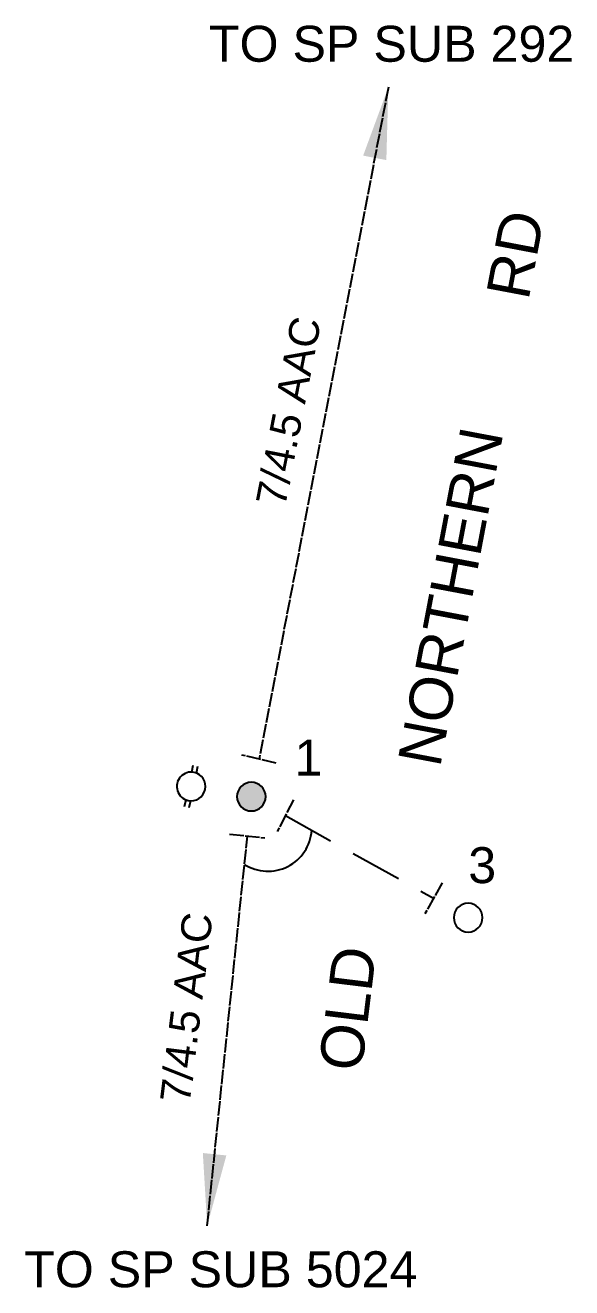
# Model space of a CAD drawing. Header units: metres. Extents: x 315515 to 317824, y 6273486 to 6276226.
# Drawn here: x 316492.2 to 316530.2, y 6273486.5 to 6273574.3 of the extents above; entities that cross this region are included whole.
import ezdxf
from ezdxf.enums import TextEntityAlignment as Align

# ---------------------------------------------------------------- set-up
doc = ezdxf.new("R2010")
doc.units = ezdxf.units.M
doc.linetypes.add('Cable Exist OH', pattern=[1, 1, 0])
doc.linetypes.add('Cable New OH', pattern=[6, 4, -2])
doc.layers.get('0').update_dxf_attribs({"color": 6})
for name, color, linetype in [('_User Miscellaneous1', 7, 'Continuous'), ('Equip_SP_LV_EXT', 7, 'Continuous'), ('SupportsOH_SP_TR_HV_LV_SL_EXT', 7, 'Continuous'), ('SupportsOH_SP_TR_HV_LV_SL_NEW', 7, 'Continuous')]:
    doc.layers.add(name, color=color, linetype=linetype)
doc.styles.add('ARIAL', font='arial.ttf', dxfattribs={"height": 2})
doc.styles.add('POLE_LABEL', font='arial.ttf')
doc.styles.get("Standard").update_dxf_attribs({"font": 'arial.ttf'})
doc.dimstyles.new('GISCAD Dim Style', dxfattribs={"dimtxt": 2.5, "dimasz": 3, "dimexe": 1.25, "dimexo": 0.625, "dimtad": 1, "dimtoh": 1, "dimdec": 1, "dimtxsty": 'ARIAL', "dimcen": 2.5, "dimadec": 0, "dimazin": 0, "dimtfac": 1, "dimtdec": 1, "dimtmove": 0, "dimatfit": 3, "dimfxl": 1.25, "dimarcsym": 0})

# ---------------------------------------------------------------- blocks, each defined once
blk = doc.blocks.new('*U37')
for p, q in [((-0.561, 11.03), (-0.578, 11.527)), ((-0.229, 11.042), (-0.247, 11.539)), ((-0.49, 9.067), (-0.473, 8.569)), ((-0.159, 9.079), (-0.141, 8.581))]:
    blk.add_line(p, q)
blk.add_lwpolyline([(-0.324, 9.059, 1), (-0.395, 11.05, 1)], format="xyb", close=True)
at = {"flags": 9}
for tag, p in [('ACTUAL_STATUS', (0, 0)), ('OPERATING_VOLTAGE', (0, -0.6)), ('ORIENTATION', (0, -0.8)), ('CONSTRUCTED_VOLTAGE', (0, -0.2)), ('NO_PHASES', (0, -0.4)), ('OWNED_BY', (0, -1)), ('STATE', (0, -1.2)), ('SWITCH_TYPE', (0, -1.4)), ('USAGE', (0, -1.6)), ('LEGEND', (0, -1.8)), ('NOTES', (0, -2))]:
    blk.add_attdef(tag, text='', height=0.2, dxfattribs=at).set_placement(p, align=Align.MIDDLE_LEFT)
at = {"flags": 1}
blk.add_attdef('Z', (0, 0), '', height=0.2, dxfattribs=at)
blk = doc.blocks.new('POLE_EXT')
blk.add_hatch(color=256).paths.add_polyline_path([(-1, 0, 1), (1, 0, 1)])
blk.add_lwpolyline([(-1, 0, 1), (1, 0, 1)], format="xyb", close=True)
for tag, height, flags, p in [('pNumber', 2.5, 8, (-17.84, 2.067)), ('OWNED_BY', 0.2, 9, (1.355, -0.4)), ('SPECIAL_USE', 0.2, 9, (1.355, -0.8)), ('PARENT', 0.2, 9, (1.355, -0.6)), ('cLV', 0.2, 9, (1.355, -1.4)), ('STATE', 0.2, 9, (1.355, -1)), ('hDepth', 0.2, 9, (1.355, -1.6)), ('hDia', 0.2, 9, (1.355, -1.8)), ('USAGE', 0.2, 9, (1.355, -1.2)), ('cHV', 0.2, 9, (1.355, -2)), ('LBRACKET', 0.2, 9, (1.355, -2.2)), ('LExisting', 0.2, 9, (1.355, -2.4)), ('LANTNUMBER', 0.2, 9, (1.355, -2.6)), ('cLinedev', 0.2, 9, (1.355, -3.4)), ('LOther', 0.2, 9, (1.355, -2.8)), ('LRemove', 0.2, 9, (1.355, -3)), ('LEGEND', 0.2, 9, (1.355, -3.2)), ('LOCATION', 0.2, 9, (1.355, -3.6)), ('pExisting', 0.2, 9, (1.355, -3.8)), ('pFooting', 0.2, 9, (1.355, -4.4)), ('PFNUMBER', 0.2, 9, (1.355, -4)), ('NEWPFNUMBER', 0.2, 9, (1.355, -4.2)), ('pNew', 0.2, 9, (1.355, -4.6)), ('pRelocate', 0.2, 9, (1.355, -5)), ('pRemove', 0.2, 9, (1.355, -5.2)), ('cspan', 0.2, 9, (1.355, -6)), ('STREETNAME', 0.2, 9, (1.355, -6.2)), ('pReplace', 0.2, 9, (1.355, -5.4)), ('pStay', 0.2, 9, (1.355, -5.6)), ('pType', 0.2, 9, (1.355, -5.8)), ('SUBURB', 0.2, 9, (1.355, -6.4)), ('OPERATED_BY', 0.2, 9, (1.355, -7.014)), ('NOTES', 0.2, 9, (1.355, -6.6)), ('MAINTAINED_BY', 0.2, 9, (1.355, -6.814))]:
    blk.add_attdef(tag, text='', height=height, dxfattribs=dict(flags=flags)).set_placement(p, align=Align.MIDDLE_LEFT)
at = {"style": 'POLE_LABEL'}
for tag, height, flags, p in [('ASSET_NUM', 2.5, 8, (2, 2)), ('STRUCTURE_PLANT_NUMBER', 0.2, 9, (1.355, 0.028)), ('STREET_CODE', 0.2, 9, (1.355, -0.2))]:
    blk.add_attdef(tag, text='', height=height, dxfattribs=dict(at, flags=flags)).set_placement(p, align=Align.MIDDLE_LEFT)
at = {"flags": 1}
blk.add_attdef('Z', (1.355, -7.328), '', height=0.2, dxfattribs=at)
blk = doc.blocks.new('POLE_NEW')
for tag, height, flags, p in [('pNumber', 2.5, 8, (-17.84, 2.067)), ('hDepth', 0.2, 9, (1.145, -1.6)), ('hDia', 0.2, 9, (1.145, -1.8)), ('cHV', 0.2, 9, (1.145, -2)), ('LBRACKET', 0.2, 9, (1.145, -2.2)), ('LExisting', 0.2, 9, (1.145, -2.4)), ('LANTNUMBER', 0.2, 9, (1.145, -2.6)), ('cLinedev', 0.2, 9, (1.145, -3.4)), ('pExisting', 0.2, 9, (1.145, -3.6)), ('LOther', 0.2, 9, (1.145, -2.8)), ('LRemove', 0.2, 9, (1.145, -3)), ('LEGEND', 0.2, 9, (1.145, -3.2)), ('pFooting', 0.2, 9, (1.145, -4.2)), ('pNew', 0.2, 9, (1.145, -4.4)), ('PFNUMBER', 0.2, 9, (1.145, -3.8)), ('NEWPFNUMBER', 0.2, 9, (1.145, -4)), ('pRelocate', 0.2, 9, (1.145, -4.8)), ('pRemove', 0.2, 9, (1.145, -5)), ('pReplace', 0.2, 9, (1.145, -5.2)), ('cspan', 0.2, 9, (1.145, -5.8)), ('SUBURB', 0.2, 9, (1.145, -6)), ('STREETNAME', 0.2, 9, (1.145, -6.2)), ('pStay', 0.2, 9, (1.145, -5.4)), ('pType', 0.2, 9, (1.145, -5.6)), ('OPERATED_BY', 0.2, 9, (1.145, -6.887)), ('LOCATION', 0.2, 9, (1.145, -6.4)), ('NOTES', 0.2, 9, (1.145, -6.6)), ('MAINTAINED_BY', 0.2, 9, (1.145, -7.22))]:
    blk.add_attdef(tag, text='', height=height, dxfattribs=dict(flags=flags)).set_placement(p, align=Align.MIDDLE_LEFT)
at = {"style": 'POLE_LABEL', "flags": 8}
blk.add_attdef('ASSET_NUM', text='', height=2.5, dxfattribs=at).set_placement((2, 2), align=Align.MIDDLE_LEFT)
at = {"flags": 1}
blk.add_attdef('Z', (1.145, -7.594), '', height=0.2, dxfattribs=at)
blk.add_wipeout([(0.068, 0.998), (-0.058, 0.998), (-0.182, 0.983), (-0.304, 0.953), (-0.421, 0.907), (-0.532, 0.847), (-0.634, 0.774), (-0.725, 0.688), (-0.806, 0.592), (-0.874, 0.486), (-0.928, 0.373), (-0.967, 0.254), (-0.991, 0.13), (-1, 0.005), (-0.993, -0.12), (-0.97, -0.244), (-0.932, -0.363), (-0.879, -0.477), (-0.812, -0.584), (-0.732, -0.681), (-0.641, -0.767), (-0.54, -0.842), (-0.43, -0.903), (-0.314, -0.949), (-0.192, -0.981), (-0.068, -0.998), (0.058, -0.998), (0.182, -0.983), (0.304, -0.953), (0.421, -0.907), (0.532, -0.847), (0.634, -0.774), (0.725, -0.688), (0.806, -0.592), (0.874, -0.486), (0.928, -0.373), (0.967, -0.254), (0.991, -0.13), (1, -0.005), (0.993, 0.12), (0.97, 0.244), (0.932, 0.363), (0.879, 0.477), (0.812, 0.584), (0.732, 0.681), (0.641, 0.767), (0.54, 0.842), (0.43, 0.903), (0.314, 0.949), (0.192, 0.981)])
at = {"lineweight": -3}
blk.add_lwpolyline([(-1, 0, 1), (1, 0, 1)], format="xyb", close=True, dxfattribs=at)
at = {"style": 'POLE_LABEL', "flags": 9}
for tag, p in [('STRUCTURE_PLANT_NUMBER', (1.145, 0.093)), ('STREET_CODE', (1.145, -0.2))]:
    blk.add_attdef(tag, text='', height=0.2, dxfattribs=at).set_placement(p, align=Align.MIDDLE_LEFT)
at = {"flags": 9}
for tag, p in [('SPECIAL_USE', (1.145, -0.8)), ('OWNED_BY', (1.145, -0.4)), ('PARENT', (1.145, -0.6)), ('cLV', (1.145, -1.4)), ('STATE', (1.145, -1)), ('USAGE', (1.145, -1.2))]:
    blk.add_attdef(tag, text='', height=0.2, dxfattribs=at).set_placement(p, align=Align.MIDDLE_LEFT)

msp = doc.modelspace()

# ---------------------------------------------------------------- linework, layer by layer
at = {"layer": '_User Miscellaneous1', "linetype": 'Cable Exist OH', "lineweight": 25}
for points in [[(316509.667, 6273522.958), (316507.263, 6273523.512)], [(316510.857, 6273520.403), (316509.737, 6273518.206)], [(316506.41, 6273518.016), (316508.863, 6273517.755)], [(316521.21, 6273514.632), (316520.008, 6273512.478)]]:
    msp.add_lwpolyline(points, dxfattribs=at)
at = {"layer": '_User Miscellaneous1', "linetype": 'Cable New OH', "lineweight": 25, "ltscale": 0.9}
msp.add_lwpolyline([(316510.297, 6273519.304), (316520.609, 6273513.555)], dxfattribs=at)
at = {"layer": '_User Miscellaneous1', "lineweight": 25}
msp.add_lwpolyline([(316507.453, 6273515.908, 0.567218), (316512.133, 6273518.281)], format="xyb", dxfattribs=at)

# ---------------------------------------------------------------- block references
at = {"layer": 'Equip_SP_LV_EXT', "rotation": 345.7795185532225}
msp.add_blockref('*U37', (316501.62, 6273511.499), dxfattribs=at)
at = {"layer": 'SupportsOH_SP_TR_HV_LV_SL_EXT'}
msp.add_blockref('POLE_EXT', (316507.928, 6273520.625, 185.133), dxfattribs=at)
at = {"layer": 'SupportsOH_SP_TR_HV_LV_SL_NEW'}
msp.add_blockref('POLE_NEW', (316523.013, 6273512.209, 185.423), dxfattribs=at)

# ---------------------------------------------------------------- texts
at = {"layer": '_User Miscellaneous1'}
for s, rotation, p in [('NORTHERN        RD', 79.27546, (316521.056, 6273522.584)), ('OLD   ', 83, (316515.594, 6273501.437))]:
    msp.add_text(s, height=3, rotation=rotation, dxfattribs=at).set_placement(p)
at = {"layer": '_User Miscellaneous1', "lineweight": 25, "char_height": 2.5, "attachment_point": 2, "style": 'ARIAL'}
for s, insert in [('TO SP SUB 292', (316517.688, 6273574.219, -62.019)), ('TO SP SUB 5024', (316505.804, 6273489.012, -62.019))]:
    msp.add_mtext_dynamic_manual_height_columns(s, width=28.10684, gutter_width=17.5, heights=[3.606], dxfattribs=dict(at, insert=insert))
at = {"layer": '_User Miscellaneous1', "lineweight": 25, "char_height": 2.5, "width": 23.21823, "attachment_point": 1, "line_spacing_factor": 1.2}
for insert, rotation in [((316507.253, 6273536.101), 79), ((316500.946, 6273494.437), 83)]:
    msp.add_mtext('\\pi5.1025;{\\H0.83335x;\\C7;7/4.5 AAC}', dxfattribs=dict(at, insert=insert, rotation=rotation))
at = {"layer": '_User Miscellaneous1', "char_height": 2.5, "width": 1.31118, "attachment_point": 9, "line_spacing_factor": 1.2}
for s, insert in [('1', (316512.867, 6273522.086)), ('3', (316524.966, 6273514.573))]:
    msp.add_mtext(s, dxfattribs=dict(at, insert=insert))

# ---------------------------------------------------------------- leaders
at = {"layer": '_User Miscellaneous1', "linetype": 'Cable Exist OH', "lineweight": 25}
for points in [[(316517.462, 6273569.946), (316508.469, 6273523.234)], [(316504.86, 6273490.786), (316507.656, 6273517.883)]]:
    msp.add_leader(points, dimstyle='GISCAD Dim Style', override={"dimasz": 5, "dimgap": 0.625, "dimtad": 0, "dimfxl": 0.18}, dxfattribs=at)

doc.saveas('drawing.dxf')
